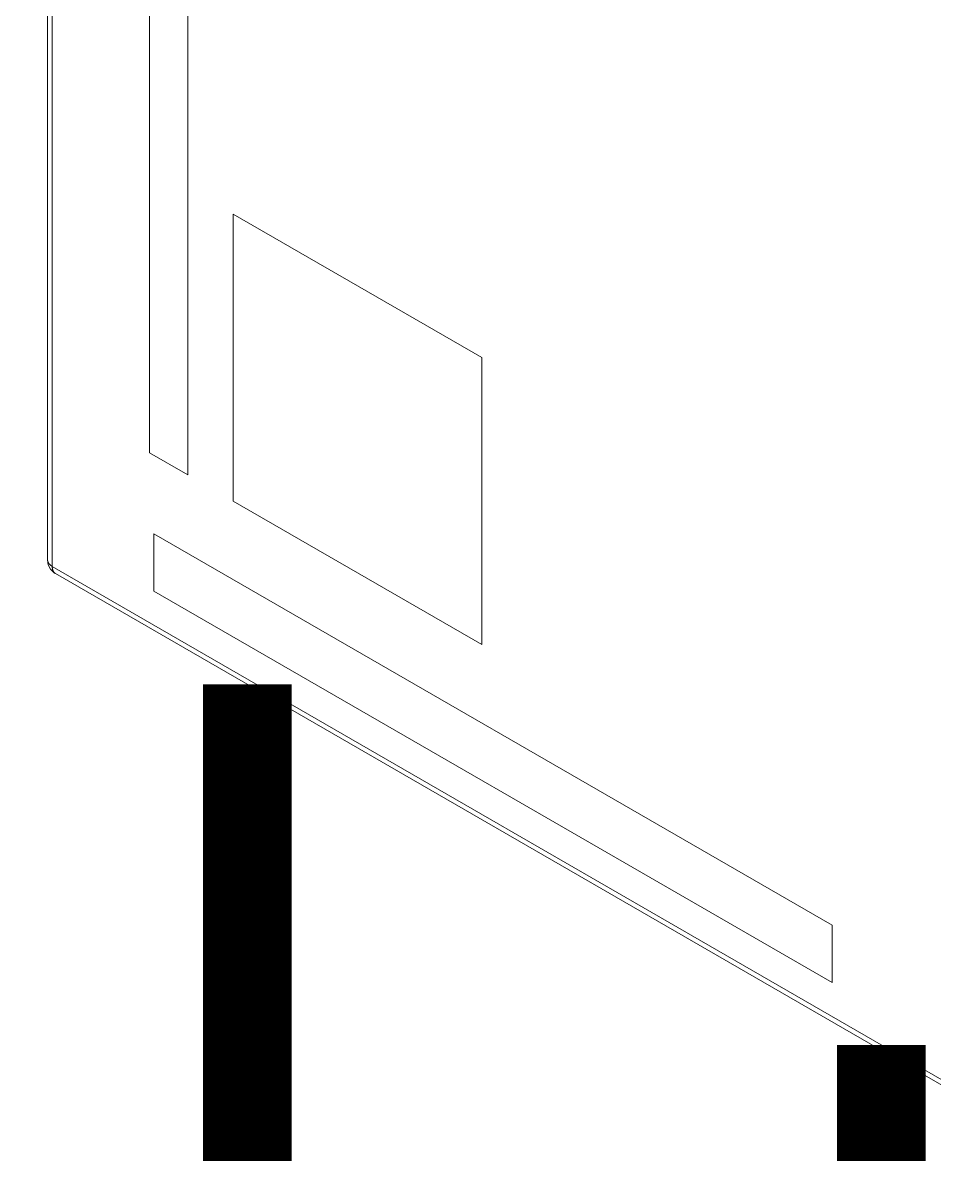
# Model space of a CAD drawing. Header units: inches. Extents: x 67578 to 72421, y -34894 to -31675.
# Drawn here: x 69591 to 69636.4, y -33376.9 to -33320.6 of the extents above; entities that cross this region are included whole.
import ezdxf

# ---------------------------------------------------------------- set-up
doc = ezdxf.new("R2010")
doc.units = ezdxf.units.IN
doc.header["$MEASUREMENT"] = 0
doc.linetypes.add('ACAD_ISO03W100', pattern=[30, 12, -18])
doc.layers.add('SI-TOPOLOGY-Ethernet', color=7, linetype='Continuous', lineweight=13, true_color=0x3cf000)

# ---------------------------------------------------------------- blocks, each defined once
blk = doc.blocks.new('ET200S')
at = {"lineweight": 0}
for p, q in [((-0.12, 0.188), (-0.12, 76.335)), ((0.026, -0.016), (0.026, 76.193)), ((3.067, 3.536), (3.067, 21.499)), ((4.269, 2.842), (4.269, 20.805)), ((5.683, 11.007), (5.683, 2.025)), ((5.683, 11.007), (13.461, 6.516)), ((13.461, 6.516), (13.461, -2.466)), ((3.067, 3.536), (4.269, 2.842)), ((5.683, 2.025), (13.461, -2.466)), ((3.208, 1.004), (3.208, -0.792)), ((3.208, 1.004), (24.421, -11.243)), ((-0.12, 0.188), (-0.097, 0.035)), ((-0.097, 0.035), (-0.026, -0.105)), ((-0.026, -0.105), (0.086, -0.217)), ((31.493, -18.183), (0.026, -0.016)), ((0.086, -0.217), (0.13, -0.245)), ((31.596, -18.412), (0.13, -0.245)), ((3.208, -0.792), (24.421, -13.039)), ((24.421, -11.243), (24.421, -13.039))]:
    blk.add_line(p, q, dxfattribs=at)
for points in [[(-0.12, 0.188), (-0.12, 0.186), (-0.12, 0.184), (-0.12, 0.182), (-0.12, 0.181), (-0.12, 0.179), (-0.12, 0.177), (-0.12, 0.175), (-0.119, 0.173), (-0.119, 0.171), (-0.119, 0.17), (-0.119, 0.168), (-0.119, 0.166), (-0.118, 0.164), (-0.118, 0.162), (-0.118, 0.161), (-0.118, 0.159), (-0.117, 0.157), (-0.117, 0.155), (-0.117, 0.153), (-0.116, 0.152), (-0.116, 0.15), (-0.115, 0.148), (-0.115, 0.146), (-0.115, 0.144), (-0.114, 0.143), (-0.113, 0.14)], [(-0.113, 0.14), (-0.112, 0.136), (-0.111, 0.132), (-0.109, 0.128), (-0.108, 0.124), (-0.106, 0.12), (-0.104, 0.116), (-0.103, 0.112), (-0.101, 0.108), (-0.099, 0.104), (-0.097, 0.1), (-0.094, 0.096), (-0.092, 0.092), (-0.09, 0.088), (-0.087, 0.085), (-0.085, 0.081), (-0.082, 0.078), (-0.08, 0.074), (-0.077, 0.07), (-0.074, 0.067), (-0.072, 0.063), (-0.069, 0.06), (-0.066, 0.057), (-0.062, 0.053), (-0.058, 0.048), (-0.054, 0.044), (-0.05, 0.04), (-0.046, 0.037), (-0.042, 0.033), (-0.038, 0.029), (-0.034, 0.025), (-0.029, 0.022), (-0.025, 0.018), (-0.021, 0.015), (-0.016, 0.011), (-0.012, 0.008), (-0.007, 0.005), (-0.002, 0.002), (0.002, -0.002), (0.007, -0.005), (0.012, -0.008), (0.017, -0.011), (0.021, -0.013), (0.026, -0.016)], [(0.026, -0.016), (0.026, -0.022), (0.026, -0.029), (0.027, -0.035), (0.027, -0.041), (0.027, -0.047), (0.028, -0.053), (0.028, -0.059), (0.029, -0.065), (0.03, -0.071), (0.03, -0.077), (0.031, -0.084), (0.032, -0.09), (0.034, -0.096), (0.035, -0.102), (0.036, -0.108), (0.038, -0.114), (0.039, -0.12), (0.041, -0.125), (0.043, -0.131), (0.045, -0.136), (0.046, -0.14), (0.048, -0.145), (0.05, -0.149), (0.052, -0.154), (0.054, -0.158), (0.056, -0.162), (0.058, -0.167), (0.06, -0.171), (0.062, -0.175), (0.064, -0.179), (0.067, -0.183), (0.069, -0.187), (0.072, -0.191), (0.075, -0.195), (0.078, -0.199), (0.081, -0.203), (0.084, -0.206), (0.087, -0.21), (0.09, -0.213), (0.093, -0.217), (0.096, -0.22), (0.099, -0.223), (0.102, -0.225), (0.106, -0.228), (0.109, -0.231), (0.112, -0.233), (0.116, -0.236), (0.119, -0.238), (0.123, -0.241), (0.126, -0.243), (0.13, -0.245)]]:
    blk.add_lwpolyline(points, dxfattribs=at)

msp = doc.modelspace()

# ---------------------------------------------------------------- linework, layer by layer
at = {"layer": 'SI-TOPOLOGY-Ethernet', "linetype": 'ACAD_ISO03W100', "ltscale": 0.01, "const_width": 4.419, "flags": 128}
for points in [[(69211.317, -33907.307), (69145.804, -33907.307), (69145.804, -34080.528), (69458.828, -34080.528), (69458.828, -33434.931), (69602.227, -33434.931), (69602.227, -33353.523)], [(69633.789, -33371.476), (69633.789, -33466.493), (69490.389, -33466.493), (69490.389, -34080.528), (69592.633, -34080.528), (69592.633, -33904.484)]]:
    msp.add_lwpolyline(points, dxfattribs=at)

# ---------------------------------------------------------------- block references
at = {"xscale": 1.59100124616462, "yscale": 1.59100124616462, "zscale": 1.59100124616462}
msp.add_blockref('ET200S', (69592.479, -33347.624), dxfattribs=at)

doc.saveas('drawing.dxf')
